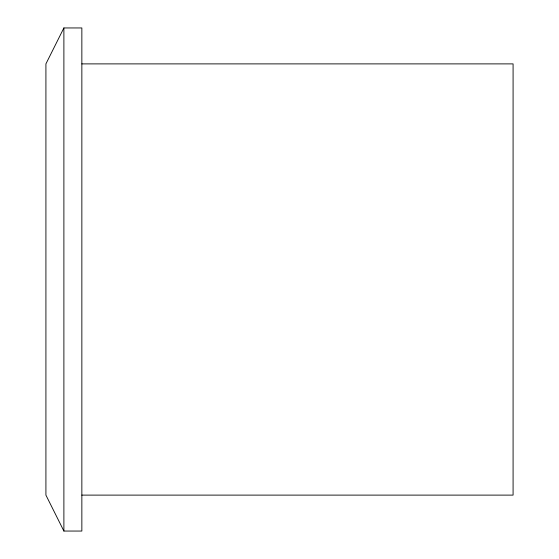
<?xml version="1.0" encoding="UTF-8"?>
<svg xmlns="http://www.w3.org/2000/svg" width="559" height="559" viewBox="0 0 559 559"><rect width="100%" height="100%" fill="white"/><g stroke="black" fill="none" stroke-linecap="round" stroke-linejoin="round"><path stroke-width="0.84" d="M63.887 27.95L45.915 63.887L45.915 495.113L63.887 531.05L81.852 531.05L81.852 27.95L63.887 27.95L63.887 531.05M81.852 63.887L513.085 63.887L513.085 495.113L81.852 495.113"/></g></svg>
